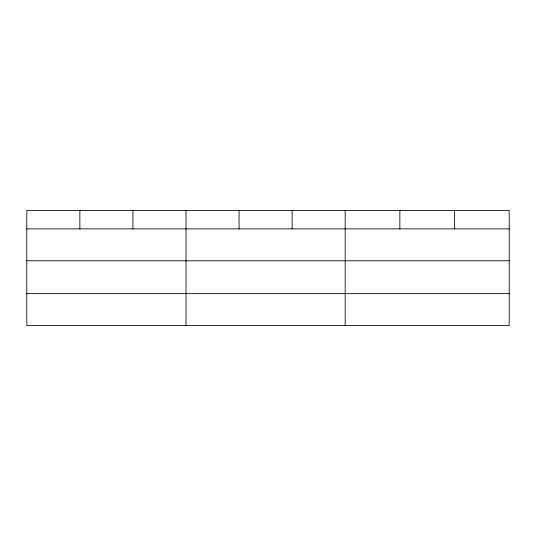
<?xml version="1.0" encoding="UTF-8"?>
<svg xmlns="http://www.w3.org/2000/svg" width="536" height="536" viewBox="0 0 536 536"><rect width="100%" height="100%" fill="white"/><g stroke="black" fill="none" stroke-linecap="round" stroke-linejoin="round"><path stroke-width="0.8" d="M509.2 260.777L509.2 210.44L26.8 210.44L26.8 325.56L509.2 325.56L509.2 260.777L26.8 260.777M26.8 228.865L509.2 228.865M26.8 293.654L509.2 293.654M454.528 210.44L454.528 228.865M399.856 210.44L399.856 228.865M345.184 210.44L345.184 325.56M292.12 210.44L292.12 228.865M239.056 210.44L239.056 228.865M185.992 210.44L185.992 325.56M132.928 210.44L132.928 228.865M79.864 210.44L79.864 228.865"/></g></svg>
